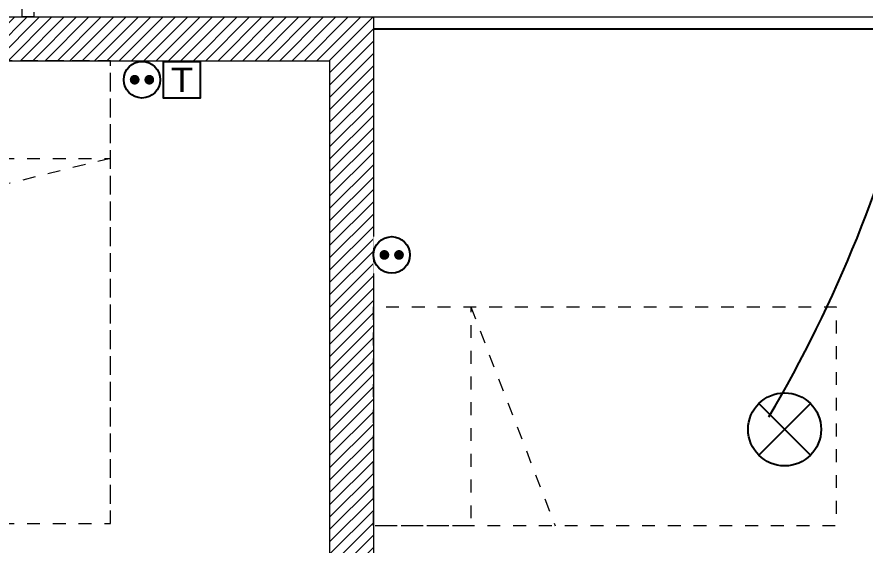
# Model space of a CAD drawing. Header units: centimetres. Extents: x 2738 to 7810, y 2495 to 5758.
# Drawn here: x 5056.7 to 5404.9, y 3667.5 to 3884.4 of the extents above; entities that cross this region are included whole.
import ezdxf

# ---------------------------------------------------------------- set-up
doc = ezdxf.new("R2010")
doc.units = ezdxf.units.CM
doc.header["$LTSCALE"] = 12.7
doc.linetypes.add('VW-01', pattern=[0.83312, 0.41656, -0.41656])
for name, color, linetype, lineweight in [('B GÈnÈral', 7, 'Continuous', 5), ('B Général', 7, 'Continuous', 5), ('F REMPLISSAGE-vert clair-1', 7, 'Continuous', 5), ('F REMPLISSAGE-vert foncÈ', 7, 'Continuous', 5), ('prlm-ELEC-CFA', 1, 'Continuous', 25), ('prlm-ELEC-CFO', 1, 'Continuous', 25)]:
    doc.layers.add(name, color=color, linetype=linetype, lineweight=lineweight)
pattern_1 = [(45, (0, 0), (2.4253472, -2.6458333), [])]

# ---------------------------------------------------------------- blocks, each defined once
blk = doc.blocks.new('xi.PTCE')
at = {"layer": 'prlm-ELEC-CFO', "color": 0}
for points in [[(-10.61, 10.61), (10.61, -10.61)], [(10.61, 10.61), (-10.61, -10.61)]]:
    blk.add_lwpolyline(points, dxfattribs=at)
at = {"layer": 'prlm-ELEC-CFO', "color": 0, "linetype": 'ByBlock'}
blk.add_circle((0, 0), 15, dxfattribs=at)
blk = doc.blocks.new('xi.PC')
at = {"color": 0, "lineweight": 5}
blk.add_wipeout([(-7.5, -7.5), (7.5, -7.5), (7.5, 7.5), (-7.5, 7.5)], dxfattribs=at).dxf.layer = 'prlm-ELEC-CFO'
at = {"layer": 'prlm-ELEC-CFO', "color": 0, "linetype": 'ByBlock', "lineweight": 5, "const_width": 2}
for points in [[(-4, 0, 1), (-2, 0, 1)], [(2, 0, 1), (4, 0, 1)]]:
    blk.add_lwpolyline(points, format="xyb", close=True, dxfattribs=at)
at = {"layer": 'prlm-ELEC-CFO', "color": 0, "linetype": 'ByBlock', "lineweight": -2}
blk.add_circle((0, 0), 7.5, dxfattribs=at)
blk = doc.blocks.new('xi.TEL')
at = {"layer": 'prlm-ELEC-CFA', "color": 0, "linetype": 'ByBlock', "lineweight": -2, "flags": 128}
blk.add_lwpolyline([(-7.5, 7.5), (7.5, 7.5), (7.5, -7.5), (-7.5, -7.5)], close=True, dxfattribs=at)
at = {"layer": 'prlm-ELEC-CFA', "color": 0, "linetype": 'ByBlock', "insert": (0, 0), "char_height": 10, "width": 11.36, "attachment_point": 5}
blk.add_mtext('{\\fVerdana|b0|i0|c0|p34;T}', dxfattribs=at)
blk = doc.blocks.new('Groupe-3-1')
at = {"layer": 'B Général', "color": 7, "linetype": 'VW-01', "lineweight": 5}
blk.add_line((70, -114.99), (-70, -80.35), dxfattribs=at)
at = {"layer": 'B Général', "linetype": 'VW-01', "flags": 128}
for points in [[(-70, 35), (70, 35), (70, -155), (-70, -155)], [(-70, -114.99), (70, -114.99), (70, -155), (-70, -155)]]:
    blk.add_lwpolyline(points, close=True, dxfattribs=at)
blk = doc.blocks.new('Lit 90.190')
at = {"layer": 'B Général', "color": 7, "linetype": 'VW-01', "lineweight": 5}
blk.add_line((45, 54.99), (-45, 20.35), dxfattribs=at)
at = {"layer": 'B Général', "linetype": 'VW-01', "flags": 128}
for points in [[(-45, 95), (45, 95), (45, -95), (-45, -95)], [(-45, 95), (45, 95), (45, 54.99), (-45, 54.99)]]:
    blk.add_lwpolyline(points, close=True, dxfattribs=at)

msp = doc.modelspace()

# ---------------------------------------------------------------- hatches: boundary and pattern name
at = {"layer": 'B GÈnÈral', "linetype": 'Continuous', "lineweight": 5}
h = msp.add_hatch(dxfattribs=at)
h.set_pattern_fill('50_BETON', style=0, pattern_type=2)
h.set_pattern_definition(pattern_1)
h.paths.add_polyline_path([(4829.69, 3884.39), (4811.69, 3866.39), (5185.04, 3866.39), (5203.04, 3884.39)])
h = msp.add_hatch(dxfattribs=at)
h.set_pattern_fill('50_BETON', style=0, pattern_type=2)
h.set_pattern_definition(pattern_1)
h.paths.add_polyline_path([(5203.04, 3884.39), (5185.04, 3866.39), (5185.04, 3541.39), (5203.04, 3541.39)])

# ---------------------------------------------------------------- linework, layer by layer
at = {"layer": 'B GÈnÈral', "color": 9, "linetype": 'Continuous', "true_color": 0xc0dcc0}
msp.add_solid([(5063.69, 3884.39), (5058.69, 3884.39), (5063.69, 3884.39), (5058.69, 3884.39)], dxfattribs=at)
at = {"layer": 'B Général', "color": 7, "linetype": 'Continuous', "lineweight": 5}
for p, q in [((5058.69, 3889.39), (5058.69, 3884.39)), ((5063.69, 3884.39), (5063.69, 3886.39)), ((4829.69, 3884.39), (5203.04, 3884.39)), ((5058.69, 3884.39), (5063.69, 3884.39)), ((5203.04, 3884.39), (5203.04, 3541.39)), ((5203.04, 3884.39), (5424.96, 3884.39)), ((5203.04, 3879.39), (5424.96, 3879.39)), ((4811.69, 3866.39), (5185.04, 3866.39)), ((5185.04, 3866.39), (5185.04, 3541.39))]:
    msp.add_line(p, q, dxfattribs=at)
at = {"layer": 'B Général', "color": 7, "linetype": 'Continuous', "lineweight": 18}
for p, q in [((4829.69, 3884.39), (5203.04, 3884.39)), ((5203.04, 3884.39), (5203.04, 3541.39)), ((4811.69, 3866.39), (5185.04, 3866.39)), ((5185.04, 3866.39), (5185.04, 3541.39))]:
    msp.add_line(p, q, dxfattribs=at)
at = {"layer": 'B Général', "color": 98, "linetype": 'Continuous', "lineweight": 13, "true_color": 0x004400}
msp.add_line((5063.69, 3884.39), (5058.69, 3884.39), dxfattribs=at)
at = {"layer": 'B Général', "color": 7, "linetype": 'Continuous', "lineweight": 13}
for p, q in [((5203.04, 3884.39), (5424.96, 3884.39)), ((5203.04, 3879.39), (5424.96, 3879.39))]:
    msp.add_line(p, q, dxfattribs=at)
at = {"layer": 'B Général', "color": 154, "linetype": 'VW-01'}
for p, q in [((5095.04, 3676.31), (5095.04, 3866.31)), ((5185.04, 3866.31), (5185.04, 3676.31)), ((4955.04, 3676.31), (5095.04, 3676.31))]:
    msp.add_line(p, q, dxfattribs=at)
at = {"layer": 'B Général'}
msp.add_lwpolyline([(5203.28, 3884.4), (5445.7, 3884.4), (5445.7, 3879.46), (5203.28, 3879.46)], close=True, dxfattribs=at)
at = {"layer": 'F REMPLISSAGE-vert clair-1', "color": 9, "linetype": 'Continuous', "true_color": 0xc0dcc0}
msp.add_solid([(5059.99, 3884.39), (5062.39, 3884.39), (5059.99, 3884.39), (5062.39, 3884.39)], dxfattribs=at)
at = {"layer": 'F REMPLISSAGE-vert foncÈ', "color": 54, "linetype": 'Continuous', "true_color": 0x99aa00}
for points in [[(5058.69, 3884.39), (5059.99, 3884.39), (5058.69, 3884.39), (5059.99, 3884.39)], [(5062.39, 3884.39), (5063.69, 3884.39), (5062.39, 3884.39), (5063.69, 3884.39)]]:
    msp.add_solid(points, dxfattribs=at)
at = {"layer": 'prlm-ELEC-CFO'}
msp.add_arc((4880.34, 4004.39), 562.31, 329.6303, 346.3274, dxfattribs=at)

# ---------------------------------------------------------------- block references
at = {"layer": 'B Général', "extrusion": (0, 0, -1), "zscale": -1, "rotation": 180}
msp.add_blockref('Groupe-3-1', (-5025.04, 3711.31), dxfattribs=at)
at = {"layer": 'B Général', "color": 7, "rotation": 90}
msp.add_blockref('Lit 90.190', (5298.04, 3720.38), dxfattribs=at)
at = {"layer": 'prlm-ELEC-CFO'}
msp.add_blockref('xi.PTCE', (5371.91, 3714.98), dxfattribs=at)

# ---------------------------------------------------------------- next in the draw order: block references
for p in [(5108.03, 3858.59), (5210.56, 3786.64)]:
    msp.add_blockref('xi.PC', p, dxfattribs=at)

# ---------------------------------------------------------------- next in the draw order: linework, layer by layer
at = {"layer": 'B Général', "color": 154, "linetype": 'VW-01'}
msp.add_line((5095.04, 3866.31), (5185.04, 3866.31), dxfattribs=at)

# ---------------------------------------------------------------- next in the draw order: block references
at = {"layer": 'prlm-ELEC-CFA'}
msp.add_blockref('xi.TEL', (5124.43, 3858.59), dxfattribs=at)

doc.saveas('drawing.dxf')
